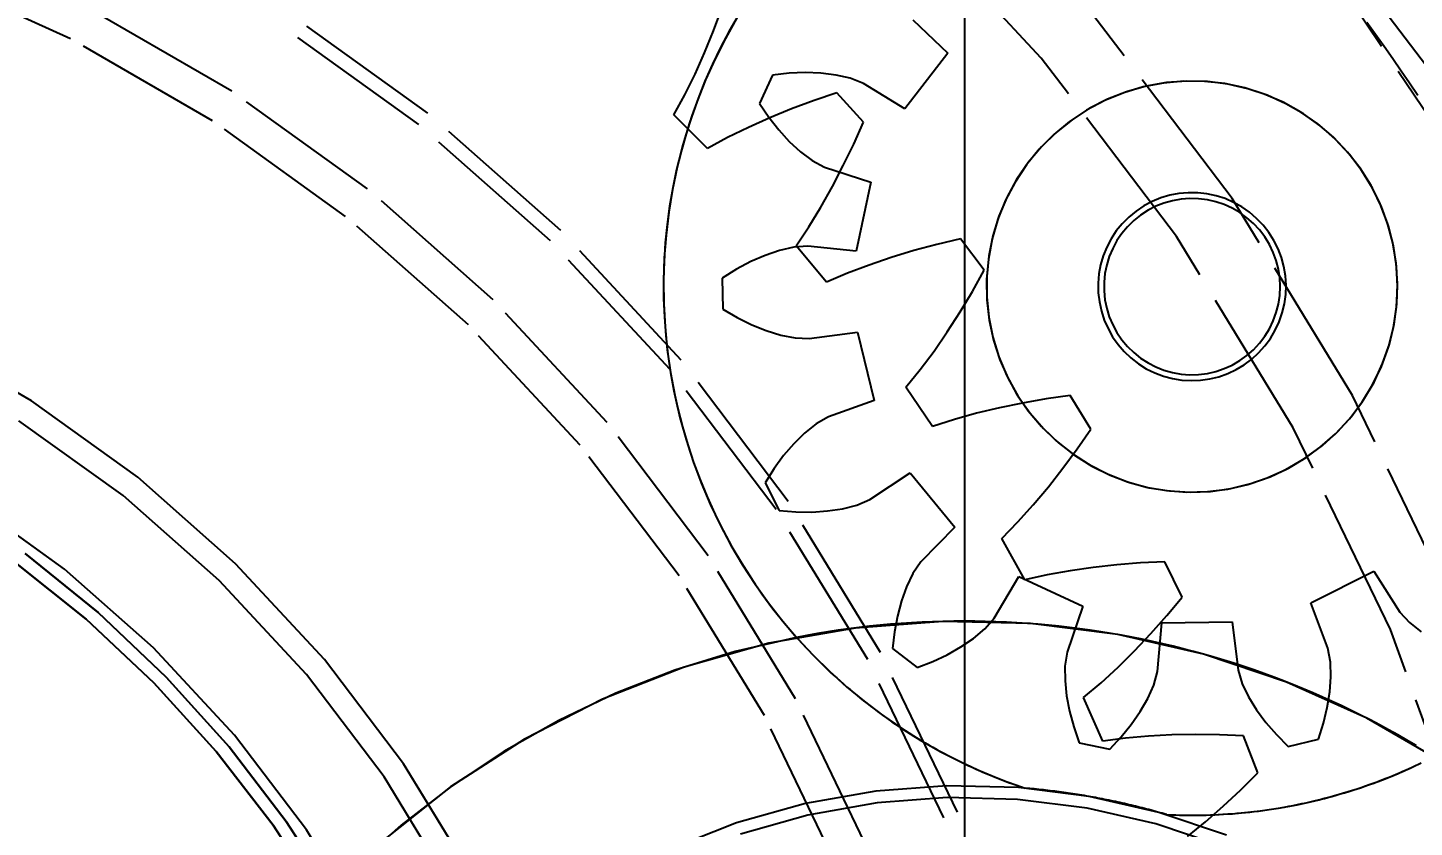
# Model space of a CAD drawing. Header units: millimetres. Extents: x -9 to 234, y -53 to 196.
# Drawn here: x 31.27 to 43.08, y 151.45 to 158.25 of the extents above; entities that cross this region are included whole.
import ezdxf

# ---------------------------------------------------------------- set-up
doc = ezdxf.new("R2010")
doc.units = ezdxf.units.MM
doc.linetypes.add('DASHED', pattern=[1.524, 1.27, -0.254])
for name, color, linetype in [('DIMS', 3, 'CONTINUOUS'), ('HIDDEN', 8, 'DASHED'), ('VISIBLE', 7, 'CONTINUOUS')]:
    doc.layers.add(name, color=color, linetype=linetype)
doc.styles.add('OpenSansCondensed-Light', font='OpenSansCondensed-Light.ttf')
doc.dimstyles.new('EZDXF', dxfattribs={"dimtxt": 0.25, "dimasz": 0.175, "dimexe": 0.375, "dimexo": 0.125, "dimgap": 0.1, "dimtad": 1, "dimlfac": 100, "dimzin": 12, "dimdsep": 46, "dimtxsty": 'OpenSansCondensed-Light', "dimblk": 'ARCHTICK', "dimcen": 2.5, "dimazin": 3, "dimtfac": 0.5, "dimtmove": 2, "dimatfit": 3})

# ---------------------------------------------------------------- blocks, each defined once
blk = doc.blocks.new('_ARCHTICK')
at = {"color": 0, "linetype": 'BYBLOCK', "const_width": 0.15}
blk.add_lwpolyline([(-0.5, -0.5), (0.5, 0.5)], dxfattribs=at)

msp = doc.modelspace()

# ---------------------------------------------------------------- linework, layer by layer
at = {"layer": 'HIDDEN'}
for points in [[(46.95, 145.7), (46.84217, 147.86062), (46.51974, 149.99977), (45.98593, 152.09619), (45.24603, 154.12904), (44.30741, 156.07811), (43.17938, 157.92405), (41.87316, 159.64849), (40.40174, 161.23431), (38.77973, 162.66574), (37.02325, 163.92856), (35.14977, 165.01022), (33.1779, 165.89996), (31.12724, 166.58895), (29.01817, 167.07033), (26.87164, 167.33932), (24.709, 167.39326), (22.55174, 167.23159), (20.4213, 166.85594), (18.33884, 166.27002), (16.32507, 165.47968), (14.4, 164.49275), (12.58276, 163.31905)], [(46.95, 145.7), (46.84217, 147.86062), (46.51974, 149.99977), (45.98593, 152.09619), (45.24603, 154.12904), (44.30741, 156.07811), (43.17938, 157.92405), (41.87316, 159.64849), (40.40174, 161.23431), (38.77973, 162.66574), (37.02325, 163.92856), (35.14977, 165.01022), (33.1779, 165.89996), (31.12724, 166.58895), (29.01817, 167.07033), (26.87164, 167.33932), (24.709, 167.39326), (22.55174, 167.23159), (20.4213, 166.85594), (18.33884, 166.27002), (16.32507, 165.47968), (14.4, 164.49275), (12.58276, 163.31905)], [(46.95, 145.7), (46.84217, 147.86062), (46.51974, 149.99977), (45.98593, 152.09619), (45.24603, 154.12904), (44.30741, 156.07811), (43.17938, 157.92405), (41.87316, 159.64849), (40.40174, 161.23431), (38.77973, 162.66574), (37.02325, 163.92856), (35.14977, 165.01022), (33.1779, 165.89996), (31.12724, 166.58895), (29.01817, 167.07033), (26.87164, 167.33932), (24.709, 167.39326), (22.55174, 167.23159), (20.4213, 166.85594), (18.33884, 166.27002), (16.32507, 165.47968), (14.4, 164.49275), (12.58276, 163.31905)], [(46.95, 145.7), (46.84217, 147.86062), (46.51974, 149.99977), (45.98593, 152.09619), (45.24603, 154.12904), (44.30741, 156.07811), (43.17938, 157.92405), (41.87316, 159.64849), (40.40174, 161.23431), (38.77973, 162.66574), (37.02325, 163.92856), (35.14977, 165.01022), (33.1779, 165.89996), (31.12724, 166.58895), (29.01817, 167.07033), (26.87164, 167.33932), (24.709, 167.39326), (22.55174, 167.23159), (20.4213, 166.85594), (18.33884, 166.27002), (16.32507, 165.47968), (14.4, 164.49275), (12.58276, 163.31905)], [(43.64739, 156.82591), (42.52383, 158.50097), (41.24824, 160.06337), (39.83185, 161.49936), (38.28712, 162.7963), (36.62766, 163.94277), (34.86807, 164.9287), (33.02382, 165.74539), (31.11116, 166.38567), (29.14692, 166.84389), (27.14837, 167.11603), (25.13313, 167.19968), (23.11891, 167.09412), (21.12344, 166.80027), (19.16429, 166.32072), (17.25871, 165.65969), (15.42345, 164.823), (13.67468, 163.818)], [(44.95, 145.7), (44.85211, 147.66149), (44.5594, 149.60348), (44.07478, 151.50668), (43.40308, 153.35217), (42.55096, 155.1216), (41.5269, 156.79741), (40.34108, 158.36292), (39.00527, 159.80258), (37.53275, 161.10208), (35.93816, 162.24851), (34.23735, 163.23047), (32.44722, 164.03821), (30.58556, 164.6637), (28.67087, 165.10071), (26.72218, 165.34491), (24.75887, 165.39388), (22.80043, 165.24711), (20.86634, 164.90608), (18.97581, 164.37417), (17.14764, 163.65667), (15.4, 162.7607), (13.75025, 161.69518)], [(44.95, 145.7), (44.85211, 147.66149), (44.5594, 149.60348), (44.07478, 151.50668), (43.40308, 153.35217), (42.55096, 155.1216), (41.5269, 156.79741), (40.34108, 158.36292), (39.00527, 159.80258), (37.53275, 161.10208), (35.93816, 162.24851), (34.23735, 163.23047), (32.44722, 164.03821), (30.58556, 164.6637), (28.67087, 165.10071), (26.72218, 165.34491), (24.75887, 165.39388), (22.80043, 165.24711), (20.86634, 164.90608), (18.97581, 164.37417), (17.14764, 163.65667), (15.4, 162.7607), (13.75025, 161.69518)], [(44.95, 145.7), (44.85211, 147.66149), (44.5594, 149.60348), (44.07478, 151.50668), (43.40308, 153.35217), (42.55096, 155.1216), (41.5269, 156.79741), (40.34108, 158.36292), (39.00527, 159.80258), (37.53275, 161.10208), (35.93816, 162.24851), (34.23735, 163.23047), (32.44722, 164.03821), (30.58556, 164.6637), (28.67087, 165.10071), (26.72218, 165.34491), (24.75887, 165.39388), (22.80043, 165.24711), (20.86634, 164.90608), (18.97581, 164.37417), (17.14764, 163.65667), (15.4, 162.7607), (13.75025, 161.69518)], [(44.95, 145.7), (44.85211, 147.66149), (44.5594, 149.60348), (44.07478, 151.50668), (43.40308, 153.35217), (42.55096, 155.1216), (41.5269, 156.79741), (40.34108, 158.36292), (39.00527, 159.80258), (37.53275, 161.10208), (35.93816, 162.24851), (34.23735, 163.23047), (32.44722, 164.03821), (30.58556, 164.6637), (28.67087, 165.10071), (26.72218, 165.34491), (24.75887, 165.39388), (22.80043, 165.24711), (20.86634, 164.90608), (18.97581, 164.37417), (17.14764, 163.65667), (15.4, 162.7607), (13.75025, 161.69518)], [(44.375, 145.7), (44.27996, 147.60424), (43.9958, 149.48954), (43.52533, 151.33719), (42.87323, 153.12882), (42.04599, 154.84661), (41.05182, 156.4735), (39.9006, 157.99331), (38.60378, 159.39095), (37.17424, 160.65253), (35.6262, 161.7655), (33.97503, 162.7188), (32.23715, 163.50296), (30.42982, 164.11019), (28.57102, 164.53445), (26.67921, 164.77152), (24.7732, 164.81906), (22.87193, 164.67657), (20.99429, 164.3455), (19.15894, 163.82911), (17.38413, 163.13255), (15.6875, 162.26274), (14.0859, 161.22831), (12.59526, 160.03957)], [(44.375, 145.7), (44.27996, 147.60424), (43.9958, 149.48954), (43.52533, 151.33719), (42.87323, 153.12882), (42.04599, 154.84661), (41.05182, 156.4735), (39.9006, 157.99331), (38.60378, 159.39095), (37.17424, 160.65253), (35.6262, 161.7655), (33.97503, 162.7188), (32.23715, 163.50296), (30.42982, 164.11019), (28.57102, 164.53445), (26.67921, 164.77152), (24.7732, 164.81906), (22.87193, 164.67657), (20.99429, 164.3455), (19.15894, 163.82911), (17.38413, 163.13255), (15.6875, 162.26274), (14.0859, 161.22831), (12.59526, 160.03957)], [(39.25, 145.7), (39.18043, 147.09395), (38.97241, 148.47405), (38.62802, 149.82657), (38.15067, 151.13809), (37.5451, 152.39556), (36.81734, 153.58648), (35.97462, 154.69903), (35.02532, 155.72214), (33.97886, 156.64564), (32.84565, 157.46036), (31.63695, 158.15821), (30.36477, 158.73223)], [(39.25, 145.7), (39.18043, 147.09395), (38.97241, 148.47405), (38.62802, 149.82657), (38.15067, 151.13809), (37.5451, 152.39556), (36.81734, 153.58648), (35.97462, 154.69903), (35.02532, 155.72214), (33.97886, 156.64564), (32.84565, 157.46036), (31.63695, 158.15821), (30.36477, 158.73223)], [(39.55, 145.7), (39.47894, 147.12382), (39.26647, 148.53349), (38.91469, 149.915), (38.42711, 151.25462), (37.80857, 152.53903), (37.06521, 153.75548), (36.20444, 154.89186), (35.23479, 155.9369), (34.1659, 156.88019), (33.00841, 157.71237), (31.77381, 158.42517)], [(39.55, 145.7), (39.47894, 147.12382), (39.26647, 148.53349), (38.91469, 149.915), (38.42711, 151.25462), (37.80857, 152.53903), (37.06521, 153.75548), (36.20444, 154.89186), (35.23479, 155.9369), (34.1659, 156.88019), (33.00841, 157.71237), (31.77381, 158.42517)], [(40.25, 145.7), (40.17546, 147.19352), (39.95259, 148.67219), (39.58359, 150.12133), (39.07214, 151.52652), (38.42332, 152.87381), (37.64358, 154.1498), (36.74067, 155.34181), (35.72355, 156.438), (34.60235, 157.42747), (33.38819, 158.30039)], [(40.37426, 145.7), (40.29911, 147.20589), (40.07439, 148.69681), (39.70234, 150.15796), (39.18665, 151.57479), (38.53245, 152.93324), (37.74625, 154.2198), (36.83586, 155.42169), (35.81032, 156.52696), (34.67982, 157.52463), (33.45561, 158.40477)], [(37.30717, 158.33165), (37.21162, 158.16104), (37.12358, 157.98643), (37.0432, 157.80816), (36.97065, 157.62657), (36.90605, 157.442), (36.84954, 157.2548), (36.80121, 157.06532), (36.76116, 156.87391), (36.72946, 156.68095), (36.70617, 156.4868), (36.69134, 156.29181), (36.685, 156.09637), (36.68715, 155.90083), (36.6978, 155.70557), (36.71692, 155.51096), (36.74447, 155.31736), (36.78042, 155.12515), (36.82467, 154.93467), (36.87716, 154.7463), (36.93779, 154.56039), (37.00643, 154.37729), (37.08297, 154.19734), (37.16725, 154.02088), (37.25912, 153.84826), (37.3584, 153.67979), (37.4649, 153.51579), (37.57843, 153.35657), (37.69877, 153.20244), (37.8257, 153.05368), (37.95896, 152.91057), (38.09832, 152.77339), (38.2435, 152.64239), (38.39424, 152.51783), (38.55025, 152.39993), (38.71123, 152.28892), (38.87689, 152.18501), (39.0469, 152.08839), (39.22095, 151.99925), (39.39871, 151.91776), (39.57984, 151.84406), (39.764, 151.77831)], [(37.32389, 158.35981), (37.24505, 158.22274), (37.17108, 158.08298), (37.10207, 157.94071), (37.0381, 157.7961), (36.97925, 157.64933), (36.92559, 157.50059), (36.87719, 157.35005), (36.8341, 157.19791), (36.79639, 157.04434), (36.7641, 156.88955), (36.73727, 156.73371), (36.71593, 156.57703), (36.70011, 156.4197), (36.68982, 156.26191), (36.68509, 156.10385), (36.68591, 155.94573), (36.69228, 155.78773), (36.70421, 155.63005), (36.72166, 155.47289), (36.74463, 155.31644), (36.77308, 155.16089), (36.80697, 155.00644), (36.84627, 154.85328), (36.89093, 154.70159), (36.94089, 154.55156), (36.99609, 154.40338), (37.05647, 154.25723), (37.12194, 154.1133), (37.19242, 153.97175), (37.26784, 153.83277), (37.34809, 153.69652), (37.43308, 153.56317), (37.52271, 153.4329), (37.61685, 153.30585), (37.7154, 153.18219), (37.81823, 153.06207)], [(37.11054, 158.22558), (37.18147, 158.41638)], [(37.11054, 158.22558), (37.18147, 158.41638)], [(38.80688, 158.32032), (39.10615, 158.03436)], [(38.80688, 158.32032), (39.10615, 158.03436)], [(37.03452, 158.03912), (37.11054, 158.22558)], [(37.03452, 158.03912), (37.11054, 158.22558)], [(43.10718, 157.67377), (43.0364, 157.77866), (42.965, 157.88313), (42.89299, 157.98718), (42.82037, 158.0908), (42.74714, 158.194), (42.67331, 158.29676)], [(36.95321, 157.85732), (37.03452, 158.03912)], [(36.95321, 157.85732), (37.03452, 158.03912)], [(39.10615, 158.03436), (38.73946, 157.56017)], [(39.10615, 158.03436), (38.73946, 157.56017)], [(36.86629, 157.68058), (36.95321, 157.85732)], [(36.86629, 157.68058), (36.95321, 157.85732)], [(37.61318, 157.84923), (37.50144, 157.60805)], [(37.61318, 157.84923), (37.50144, 157.60805)], [(37.75435, 157.86428), (37.61318, 157.84923)], [(37.75435, 157.86428), (37.61318, 157.84923)], [(37.89195, 157.86954), (37.75435, 157.86428)], [(37.89195, 157.86954), (37.75435, 157.86428)], [(38.02529, 157.86472), (37.89195, 157.86954)], [(38.02529, 157.86472), (37.89195, 157.86954)], [(38.1535, 157.84922), (38.02529, 157.86472)], [(38.1535, 157.84922), (38.02529, 157.86472)], [(38.27529, 157.82176), (38.1535, 157.84922)], [(38.27529, 157.82176), (38.1535, 157.84922)], [(38.38741, 157.77786), (38.27529, 157.82176)], [(38.38741, 157.77786), (38.27529, 157.82176)], [(38.73946, 157.56017), (38.38741, 157.77786)], [(38.73946, 157.56017), (38.38741, 157.77786)], [(42.93455, 156.07432), (42.92324, 156.24841), (42.89466, 156.42052), (42.84909, 156.58892), (42.78697, 156.75195), (42.70894, 156.90798), (42.61575, 157.05547), (42.50834, 157.19295), (42.38778, 157.31905), (42.25526, 157.43252), (42.1121, 157.53223), (41.95972, 157.61719), (41.79965, 157.68655), (41.63346, 157.73964), (41.46281, 157.77591), (41.2894, 157.79501), (41.11495, 157.79675), (40.94119, 157.78111), (40.76985, 157.74825), (40.60264, 157.69849), (40.44121, 157.63233), (40.28717, 157.55043), (40.14205, 157.45359), (40.00729, 157.34279), (39.88424, 157.21912), (39.77411, 157.08381), (39.678, 156.93821), (39.59686, 156.78377), (39.53151, 156.62201), (39.48259, 156.45455), (39.45058, 156.28305), (39.43581, 156.10922), (39.43842, 155.93477), (39.45838, 155.76146), (39.49551, 155.59099), (39.54942, 155.42507), (39.61958, 155.26534), (39.7053, 155.11339), (39.80572, 154.97073), (39.91985, 154.83878), (40.04655, 154.71885), (40.18456, 154.61213), (40.33251, 154.51968), (40.48893, 154.44242), (40.65227, 154.38112), (40.8209, 154.33638), (40.99314, 154.30866), (41.16729, 154.29823), (41.34161, 154.30519), (41.51437, 154.32947), (41.68386, 154.37083), (41.84839, 154.42886), (42.00632, 154.50298), (42.15608, 154.59246), (42.29619, 154.69641), (42.42526, 154.81379), (42.542, 154.94344), (42.64524, 155.08407), (42.73398, 155.23428), (42.80731, 155.39258), (42.86452, 155.55739), (42.90504, 155.72708), (42.92846, 155.89997), (42.93455, 156.07432)], [(42.93455, 156.07432), (42.92324, 156.24841), (42.89466, 156.42052), (42.84909, 156.58892), (42.78697, 156.75195), (42.70894, 156.90798), (42.61575, 157.05547), (42.50834, 157.19295), (42.38778, 157.31905), (42.25526, 157.43252), (42.1121, 157.53223), (41.95972, 157.61719), (41.79965, 157.68655), (41.63346, 157.73964), (41.46281, 157.77591), (41.2894, 157.79501), (41.11495, 157.79675), (40.94119, 157.78111), (40.76985, 157.74825), (40.60264, 157.69849), (40.44121, 157.63233), (40.28717, 157.55043), (40.14205, 157.45359), (40.00729, 157.34279), (39.88424, 157.21912), (39.77411, 157.08381), (39.678, 156.93821), (39.59686, 156.78377), (39.53151, 156.62201), (39.48259, 156.45455), (39.45058, 156.28305), (39.43581, 156.10922), (39.43842, 155.93477), (39.45838, 155.76146), (39.49551, 155.59099), (39.54942, 155.42507), (39.61958, 155.26534), (39.7053, 155.11339), (39.80572, 154.97073), (39.91985, 154.83878), (40.04655, 154.71885), (40.18456, 154.61213), (40.33251, 154.51968), (40.48893, 154.44242), (40.65227, 154.38112), (40.8209, 154.33638), (40.99314, 154.30866), (41.16729, 154.29823), (41.34161, 154.30519), (41.51437, 154.32947), (41.68386, 154.37083), (41.84839, 154.42886), (42.00632, 154.50298), (42.15608, 154.59246), (42.29619, 154.69641), (42.42526, 154.81379), (42.542, 154.94344), (42.64524, 155.08407), (42.73398, 155.23428), (42.80731, 155.39258), (42.86452, 155.55739), (42.90504, 155.72708), (42.92846, 155.89997), (42.93455, 156.07432)], [(42.93474, 156.04814), (42.92604, 156.22239), (42.90004, 156.3949), (42.85699, 156.56396), (42.79732, 156.7279), (42.72163, 156.88509), (42.63066, 157.03395), (42.52532, 157.17302), (42.40666, 157.30091), (42.27585, 157.41635), (42.1342, 157.51819), (41.98311, 157.60542), (41.82409, 157.67717), (41.65871, 157.73273), (41.48863, 157.77156), (41.31552, 157.79325), (41.14111, 157.7976), (40.96714, 157.78456), (40.79533, 157.75427), (40.62739, 157.70701), (40.46499, 157.64328), (40.30974, 157.56369), (40.16319, 157.46903), (40.02679, 157.36026), (39.9019, 157.23844), (39.78976, 157.1048), (39.69148, 156.96065), (39.60805, 156.80744), (39.54028, 156.64668), (39.48886, 156.47997), (39.45429, 156.30897), (39.43692, 156.13537), (39.43692, 155.96091), (39.45429, 155.78732), (39.48886, 155.61632), (39.54028, 155.44961), (39.60805, 155.28884), (39.69148, 155.13563), (39.78976, 154.99148), (39.9019, 154.85784), (40.02679, 154.73602), (40.16319, 154.62725), (40.30974, 154.5326), (40.46499, 154.45301), (40.62739, 154.38927), (40.79533, 154.34202), (40.96714, 154.31172), (41.14111, 154.29869), (41.31552, 154.30303), (41.48863, 154.32473), (41.65871, 154.36355), (41.82409, 154.41911), (41.98311, 154.49087), (42.1342, 154.5781), (42.27585, 154.67994), (42.40666, 154.79537), (42.52532, 154.92326), (42.63066, 155.06233), (42.72163, 155.2112), (42.79732, 155.36838), (42.85699, 155.53232), (42.90004, 155.70139), (42.92604, 155.8739), (42.93474, 156.04814)], [(42.93474, 156.04814), (42.92604, 156.22239), (42.90004, 156.3949), (42.85699, 156.56396), (42.79732, 156.7279), (42.72163, 156.88509), (42.63066, 157.03395), (42.52532, 157.17302), (42.40666, 157.30091), (42.27585, 157.41635), (42.1342, 157.51819), (41.98311, 157.60542), (41.82409, 157.67717), (41.65871, 157.73273), (41.48863, 157.77156), (41.31552, 157.79325), (41.14111, 157.7976), (40.96714, 157.78456), (40.79533, 157.75427), (40.62739, 157.70701), (40.46499, 157.64328), (40.30974, 157.56369), (40.16319, 157.46903), (40.02679, 157.36026), (39.9019, 157.23844), (39.78976, 157.1048), (39.69148, 156.96065), (39.60805, 156.80744), (39.54028, 156.64668), (39.48886, 156.47997), (39.45429, 156.30897), (39.43692, 156.13537), (39.43692, 155.96091), (39.45429, 155.78732), (39.48886, 155.61632), (39.54028, 155.44961), (39.60805, 155.28884), (39.69148, 155.13563), (39.78976, 154.99148), (39.9019, 154.85784), (40.02679, 154.73602), (40.16319, 154.62725), (40.30974, 154.5326), (40.46499, 154.45301), (40.62739, 154.38927), (40.79533, 154.34202), (40.96714, 154.31172), (41.14111, 154.29869), (41.31552, 154.30303), (41.48863, 154.32473), (41.65871, 154.36355), (41.82409, 154.41911), (41.98311, 154.49087), (42.1342, 154.5781), (42.27585, 154.67994), (42.40666, 154.79537), (42.52532, 154.92326), (42.63066, 155.06233), (42.72163, 155.2112), (42.79732, 155.36838), (42.85699, 155.53232), (42.90004, 155.70139), (42.92604, 155.8739), (42.93474, 156.04814)], [(36.7733, 157.50947), (36.86629, 157.68058)], [(36.7733, 157.50947), (36.86629, 157.68058)], [(37.50144, 157.60805), (37.58125, 157.49063)], [(37.50144, 157.60805), (37.58125, 157.49063)], [(37.96638, 157.63147), (37.77558, 157.56054)], [(37.96638, 157.63147), (37.77558, 157.56054)], [(38.16126, 157.69749), (37.96638, 157.63147)], [(38.16126, 157.69749), (37.96638, 157.63147)], [(38.38762, 157.4492), (38.16126, 157.69749)], [(38.38762, 157.4492), (38.16126, 157.69749)], [(37.05947, 157.2233), (36.7733, 157.50947)], [(37.05947, 157.2233), (36.7733, 157.50947)], [(37.58912, 157.48452), (37.40732, 157.40321)], [(37.58912, 157.48452), (37.40732, 157.40321)], [(37.58125, 157.49063), (37.6662, 157.38226)], [(37.58125, 157.49063), (37.6662, 157.38226)], [(37.77558, 157.56054), (37.58912, 157.48452)], [(37.77558, 157.56054), (37.58912, 157.48452)], [(37.40732, 157.40321), (37.23058, 157.31629)], [(37.40732, 157.40321), (37.23058, 157.31629)], [(37.6662, 157.38226), (37.7561, 157.28367)], [(37.6662, 157.38226), (37.7561, 157.28367)], [(38.30389, 157.26124), (38.38762, 157.4492)], [(38.30389, 157.26124), (38.38762, 157.4492)], [(37.23058, 157.31629), (37.05947, 157.2233)], [(37.23058, 157.31629), (37.05947, 157.2233)], [(37.7561, 157.28367), (37.85082, 157.19588)], [(37.7561, 157.28367), (37.85082, 157.19588)], [(38.21565, 157.0778), (38.30389, 157.26124)], [(38.21565, 157.0778), (38.30389, 157.26124)], [(37.85082, 157.19588), (37.95052, 157.12073)], [(37.85082, 157.19588), (37.95052, 157.12073)], [(37.95052, 157.12073), (38.0565, 157.06359)], [(37.95052, 157.12073), (38.0565, 157.06359)], [(38.0565, 157.06359), (38.4502, 156.9358)], [(38.0565, 157.06359), (38.4502, 156.9358)], [(38.12276, 156.89915), (38.21565, 157.0778)], [(38.12276, 156.89915), (38.21565, 157.0778)], [(38.02503, 156.72562), (38.12276, 156.89915)], [(38.02503, 156.72562), (38.12276, 156.89915)], [(38.4502, 156.9358), (38.32558, 156.34947)], [(38.4502, 156.9358), (38.32558, 156.34947)], [(41.98465, 156.06011), (41.97948, 156.13969), (41.96642, 156.21837), (41.94559, 156.29536), (41.91719, 156.36988), (41.88152, 156.44121), (41.83892, 156.50864), (41.78982, 156.57148), (41.7347, 156.62913), (41.67412, 156.681), (41.60868, 156.72658), (41.53902, 156.76542), (41.46584, 156.79713), (41.38987, 156.8214), (41.31186, 156.83798), (41.23258, 156.84671), (41.15283, 156.84751), (41.0734, 156.84036), (40.99508, 156.82533), (40.91864, 156.80259), (40.84484, 156.77234), (40.77442, 156.7349), (40.70808, 156.69063), (40.64648, 156.63998), (40.59022, 156.58345), (40.53988, 156.52159), (40.49594, 156.45503), (40.45885, 156.38443), (40.42898, 156.31048), (40.40661, 156.23393), (40.39198, 156.15553), (40.38523, 156.07606), (40.38642, 155.99632), (40.39555, 155.91709), (40.41252, 155.83916), (40.43716, 155.76331), (40.46924, 155.69029), (40.50842, 155.62083), (40.55433, 155.55561), (40.60651, 155.49529), (40.66442, 155.44046), (40.72752, 155.39168), (40.79515, 155.34941), (40.86666, 155.3141), (40.94132, 155.28607), (41.01841, 155.26562), (41.09715, 155.25295), (41.17676, 155.24818), (41.25645, 155.25136), (41.33543, 155.26246), (41.41291, 155.28137), (41.48812, 155.3079), (41.56032, 155.34178), (41.62878, 155.38269), (41.69283, 155.43021), (41.75184, 155.48387), (41.8052, 155.54314), (41.8524, 155.60742), (41.89296, 155.67609), (41.92649, 155.74846), (41.95264, 155.8238), (41.97116, 155.90137), (41.98187, 155.9804), (41.98465, 156.06011)], [(41.98465, 156.06011), (41.97948, 156.13969), (41.96642, 156.21837), (41.94559, 156.29536), (41.91719, 156.36988), (41.88152, 156.44121), (41.83892, 156.50864), (41.78982, 156.57148), (41.7347, 156.62913), (41.67412, 156.681), (41.60868, 156.72658), (41.53902, 156.76542), (41.46584, 156.79713), (41.38987, 156.8214), (41.31186, 156.83798), (41.23258, 156.84671), (41.15283, 156.84751), (41.0734, 156.84036), (40.99508, 156.82533), (40.91864, 156.80259), (40.84484, 156.77234), (40.77442, 156.7349), (40.70808, 156.69063), (40.64648, 156.63998), (40.59022, 156.58345), (40.53988, 156.52159), (40.49594, 156.45503), (40.45885, 156.38443), (40.42898, 156.31048), (40.40661, 156.23393), (40.39198, 156.15553), (40.38523, 156.07606), (40.38642, 155.99632), (40.39555, 155.91709), (40.41252, 155.83916), (40.43716, 155.76331), (40.46924, 155.69029), (40.50842, 155.62083), (40.55433, 155.55561), (40.60651, 155.49529), (40.66442, 155.44046), (40.72752, 155.39168), (40.79515, 155.34941), (40.86666, 155.3141), (40.94132, 155.28607), (41.01841, 155.26562), (41.09715, 155.25295), (41.17676, 155.24818), (41.25645, 155.25136), (41.33543, 155.26246), (41.41291, 155.28137), (41.48812, 155.3079), (41.56032, 155.34178), (41.62878, 155.38269), (41.69283, 155.43021), (41.75184, 155.48387), (41.8052, 155.54314), (41.8524, 155.60742), (41.89296, 155.67609), (41.92649, 155.74846), (41.95264, 155.8238), (41.97116, 155.90137), (41.98187, 155.9804), (41.98465, 156.06011)], [(41.93474, 156.04814), (41.93101, 156.12282), (41.91987, 156.19675), (41.90142, 156.26921), (41.87585, 156.33947), (41.84341, 156.40683), (41.80442, 156.47063), (41.75927, 156.53023), (41.70842, 156.58504), (41.65236, 156.63452), (41.59165, 156.67816), (41.5269, 156.71555), (41.45875, 156.7463), (41.38787, 156.77011), (41.31498, 156.78675), (41.24079, 156.79604), (41.16604, 156.79791), (41.09148, 156.79232), (41.01785, 156.77934), (40.94588, 156.75909), (40.87628, 156.73177), (40.80974, 156.69766), (40.74693, 156.6571), (40.68848, 156.61048), (40.63495, 156.55827), (40.58689, 156.50099), (40.54477, 156.43922), (40.50901, 156.37355), (40.47997, 156.30466), (40.45793, 156.23321), (40.44312, 156.15992), (40.43567, 156.08553), (40.43567, 156.01076), (40.44312, 155.93636), (40.45793, 155.86307), (40.47997, 155.79163), (40.50901, 155.72273), (40.54477, 155.65707), (40.58689, 155.59529), (40.63495, 155.53801), (40.68848, 155.48581), (40.74693, 155.43919), (40.80974, 155.39862), (40.87628, 155.36451), (40.94588, 155.3372), (41.01785, 155.31695), (41.09148, 155.30396), (41.16604, 155.29837), (41.24079, 155.30024), (41.31498, 155.30954), (41.38787, 155.32617), (41.45875, 155.34999), (41.5269, 155.38074), (41.59165, 155.41812), (41.65236, 155.46177), (41.70842, 155.51124), (41.75927, 155.56605), (41.80442, 155.62565), (41.84341, 155.68945), (41.87585, 155.75682), (41.90142, 155.82708), (41.91987, 155.89953), (41.93101, 155.97347), (41.93474, 156.04814)], [(41.93474, 156.04814), (41.93101, 156.12282), (41.91987, 156.19675), (41.90142, 156.26921), (41.87585, 156.33947), (41.84341, 156.40683), (41.80442, 156.47063), (41.75927, 156.53023), (41.70842, 156.58504), (41.65236, 156.63452), (41.59165, 156.67816), (41.5269, 156.71555), (41.45875, 156.7463), (41.38787, 156.77011), (41.31498, 156.78675), (41.24079, 156.79604), (41.16604, 156.79791), (41.09148, 156.79232), (41.01785, 156.77934), (40.94588, 156.75909), (40.87628, 156.73177), (40.80974, 156.69766), (40.74693, 156.6571), (40.68848, 156.61048), (40.63495, 156.55827), (40.58689, 156.50099), (40.54477, 156.43922), (40.50901, 156.37355), (40.47997, 156.30466), (40.45793, 156.23321), (40.44312, 156.15992), (40.43567, 156.08553), (40.43567, 156.01076), (40.44312, 155.93636), (40.45793, 155.86307), (40.47997, 155.79163), (40.50901, 155.72273), (40.54477, 155.65707), (40.58689, 155.59529), (40.63495, 155.53801), (40.68848, 155.48581), (40.74693, 155.43919), (40.80974, 155.39862), (40.87628, 155.36451), (40.94588, 155.3372), (41.01785, 155.31695), (41.09148, 155.30396), (41.16604, 155.29837), (41.24079, 155.30024), (41.31498, 155.30954), (41.38787, 155.32617), (41.45875, 155.34999), (41.5269, 155.38074), (41.59165, 155.41812), (41.65236, 155.46177), (41.70842, 155.51124), (41.75927, 155.56605), (41.80442, 155.62565), (41.84341, 155.68945), (41.87585, 155.75682), (41.90142, 155.82708), (41.91987, 155.89953), (41.93101, 155.97347), (41.93474, 156.04814)], [(41.93474, 156.04814), (41.93101, 156.12282), (41.91987, 156.19675), (41.90142, 156.26921), (41.87585, 156.33947), (41.84341, 156.40683), (41.80442, 156.47063), (41.75927, 156.53023), (41.70842, 156.58504), (41.65236, 156.63452), (41.59165, 156.67816), (41.5269, 156.71555), (41.45875, 156.7463), (41.38787, 156.77011), (41.31498, 156.78675), (41.24079, 156.79604), (41.16604, 156.79791), (41.09148, 156.79232), (41.01785, 156.77934), (40.94588, 156.75909), (40.87628, 156.73177), (40.80974, 156.69766), (40.74693, 156.6571), (40.68848, 156.61048), (40.63495, 156.55827), (40.58689, 156.50099), (40.54477, 156.43922), (40.50901, 156.37355), (40.47997, 156.30466), (40.45793, 156.23321), (40.44312, 156.15992), (40.43567, 156.08553), (40.43567, 156.01076), (40.44312, 155.93636), (40.45793, 155.86307), (40.47997, 155.79163), (40.50901, 155.72273), (40.54477, 155.65707), (40.58689, 155.59529), (40.63495, 155.53801), (40.68848, 155.48581), (40.74693, 155.43919), (40.80974, 155.39862), (40.87628, 155.36451), (40.94588, 155.3372), (41.01785, 155.31695), (41.09148, 155.30396), (41.16604, 155.29837), (41.24079, 155.30024), (41.31498, 155.30954), (41.38787, 155.32617), (41.45875, 155.34999), (41.5269, 155.38074), (41.59165, 155.41812), (41.65236, 155.46177), (41.70842, 155.51124), (41.75927, 155.56605), (41.80442, 155.62565), (41.84341, 155.68945), (41.87585, 155.75682), (41.90142, 155.82708), (41.91987, 155.89953), (41.93101, 155.97347), (41.93474, 156.04814)], [(41.93474, 156.04814), (41.93101, 156.12282), (41.91987, 156.19675), (41.90142, 156.26921), (41.87585, 156.33947), (41.84341, 156.40683), (41.80442, 156.47063), (41.75927, 156.53023), (41.70842, 156.58504), (41.65236, 156.63452), (41.59165, 156.67816), (41.5269, 156.71555), (41.45875, 156.7463), (41.38787, 156.77011), (41.31498, 156.78675), (41.24079, 156.79604), (41.16604, 156.79791), (41.09148, 156.79232), (41.01785, 156.77934), (40.94588, 156.75909), (40.87628, 156.73177), (40.80974, 156.69766), (40.74693, 156.6571), (40.68848, 156.61048), (40.63495, 156.55827), (40.58689, 156.50099), (40.54477, 156.43922), (40.50901, 156.37355), (40.47997, 156.30466), (40.45793, 156.23321), (40.44312, 156.15992), (40.43567, 156.08553), (40.43567, 156.01076), (40.44312, 155.93636), (40.45793, 155.86307), (40.47997, 155.79163), (40.50901, 155.72273), (40.54477, 155.65707), (40.58689, 155.59529), (40.63495, 155.53801), (40.68848, 155.48581), (40.74693, 155.43919), (40.80974, 155.39862), (40.87628, 155.36451), (40.94588, 155.3372), (41.01785, 155.31695), (41.09148, 155.30396), (41.16604, 155.29837), (41.24079, 155.30024), (41.31498, 155.30954), (41.38787, 155.32617), (41.45875, 155.34999), (41.5269, 155.38074), (41.59165, 155.41812), (41.65236, 155.46177), (41.70842, 155.51124), (41.75927, 155.56605), (41.80442, 155.62565), (41.84341, 155.68945), (41.87585, 155.75682), (41.90142, 155.82708), (41.91987, 155.89953), (41.93101, 155.97347), (41.93474, 156.04814)], [(37.92217, 156.55766), (38.02503, 156.72562)], [(37.92217, 156.55766), (38.02503, 156.72562)], [(37.81378, 156.39586), (37.92217, 156.55766)], [(37.81378, 156.39586), (37.92217, 156.55766)], [(39.21318, 156.45501), (39.01303, 156.40725)], [(39.21318, 156.45501), (39.01303, 156.40725)], [(39.41565, 156.18689), (39.21318, 156.45501)], [(39.41565, 156.18689), (39.21318, 156.45501)], [(37.54999, 156.31399), (37.42776, 156.26048)], [(37.54999, 156.31399), (37.42776, 156.26048)], [(37.67223, 156.35565), (37.54999, 156.31399)], [(37.67223, 156.35565), (37.54999, 156.31399)], [(37.79387, 156.38375), (37.67223, 156.35565)], [(37.79387, 156.38375), (37.67223, 156.35565)], [(37.91393, 156.39285), (37.79387, 156.38375)], [(37.91393, 156.39285), (37.79387, 156.38375)], [(38.07233, 156.0845), (37.81378, 156.39586)], [(38.07233, 156.0845), (37.81378, 156.39586)], [(38.32558, 156.34947), (37.91393, 156.39285)], [(38.32558, 156.34947), (37.91393, 156.39285)], [(38.62382, 156.29574), (38.43529, 156.23155)], [(38.62382, 156.29574), (38.43529, 156.23155)], [(38.8165, 156.35423), (38.62382, 156.29574)], [(38.8165, 156.35423), (38.62382, 156.29574)], [(39.01303, 156.40725), (38.8165, 156.35423)], [(39.01303, 156.40725), (38.8165, 156.35423)], [(37.30607, 156.19604), (37.18541, 156.12122)], [(37.30607, 156.19604), (37.18541, 156.12122)], [(37.42776, 156.26048), (37.30607, 156.19604)], [(37.42776, 156.26048), (37.30607, 156.19604)], [(38.43529, 156.23155), (38.25129, 156.16131)], [(38.43529, 156.23155), (38.25129, 156.16131)], [(39.31495, 156.00746), (39.41565, 156.18689)], [(39.31495, 156.00746), (39.41565, 156.18689)], [(37.18541, 156.12122), (37.18938, 155.85545)], [(37.18541, 156.12122), (37.18938, 155.85545)], [(38.25129, 156.16131), (38.07233, 156.0845)], [(38.25129, 156.16131), (38.07233, 156.0845)], [(39.21016, 155.83294), (39.31495, 156.00746)], [(39.21016, 155.83294), (39.31495, 156.00746)], [(37.18938, 155.85545), (37.31223, 155.78428)], [(37.18938, 155.85545), (37.31223, 155.78428)], [(39.10118, 155.66362), (39.21016, 155.83294)], [(39.10118, 155.66362), (39.21016, 155.83294)], [(37.31223, 155.78428), (37.4358, 155.72351)], [(37.31223, 155.78428), (37.4358, 155.72351)], [(37.4358, 155.72351), (37.55957, 155.67368)], [(37.4358, 155.72351), (37.55957, 155.67368)], [(36.41, 145.7), (36.35454, 146.81118), (36.18872, 147.91131), (35.91419, 148.98947), (35.53367, 150.03493), (35.05095, 151.03731), (34.47082, 151.98665), (33.79906, 152.87351), (33.04232, 153.68907), (32.20815, 154.42524), (31.30482, 155.07469), (30.34131, 155.63097)], [(37.55957, 155.67368), (37.683, 155.63569)], [(37.55957, 155.67368), (37.683, 155.63569)], [(37.683, 155.63569), (37.80543, 155.61124)], [(37.683, 155.63569), (37.80543, 155.61124)], [(37.80543, 155.61124), (37.92571, 155.60574)], [(37.80543, 155.61124), (37.92571, 155.60574)], [(37.92571, 155.60574), (38.33587, 155.66142)], [(37.92571, 155.60574), (38.33587, 155.66142)], [(38.33587, 155.66142), (38.47798, 155.07908)], [(38.33587, 155.66142), (38.47798, 155.07908)], [(38.98785, 155.49986), (39.10118, 155.66362)], [(38.98785, 155.49986), (39.10118, 155.66362)], [(38.86993, 155.3421), (38.98785, 155.49986)], [(38.86993, 155.3421), (38.98785, 155.49986)], [(38.74708, 155.19099), (38.86993, 155.3421)], [(38.74708, 155.19099), (38.86993, 155.3421)], [(38.97579, 154.85711), (38.74708, 155.19099)], [(38.97579, 154.85711), (38.74708, 155.19099)], [(40.14596, 155.12078), (39.94226, 155.09169)], [(40.14596, 155.12078), (39.94226, 155.09169)], [(40.32283, 154.83511), (40.14596, 155.12078)], [(40.32283, 154.83511), (40.14596, 155.12078)], [(38.47798, 155.07908), (38.08828, 154.93956)], [(38.47798, 155.07908), (38.08828, 154.93956)], [(39.54443, 155.01656), (39.35078, 154.97004)], [(39.54443, 155.01656), (39.35078, 154.97004)], [(39.74168, 155.05702), (39.54443, 155.01656)], [(39.74168, 155.05702), (39.54443, 155.01656)], [(39.94226, 155.09169), (39.74168, 155.05702)], [(39.94226, 155.09169), (39.74168, 155.05702)], [(36.21, 145.7), (36.15554, 146.79126), (35.99269, 147.87168), (35.72308, 148.93052), (35.34938, 149.95725), (34.87531, 150.94166), (34.30558, 151.87399), (33.64585, 152.74495), (32.90268, 153.5459), (32.08345, 154.26887), (31.19631, 154.90668)], [(37.98406, 154.87928), (37.88665, 154.80118)], [(37.98406, 154.87928), (37.88665, 154.80118)], [(38.08828, 154.93956), (37.98406, 154.87928)], [(38.08828, 154.93956), (37.98406, 154.87928)], [(39.16108, 154.91708), (38.97579, 154.85711)], [(39.16108, 154.91708), (38.97579, 154.85711)], [(39.35078, 154.97004), (39.16108, 154.91708)], [(39.35078, 154.97004), (39.16108, 154.91708)], [(37.88665, 154.80118), (37.7946, 154.7106)], [(37.88665, 154.80118), (37.7946, 154.7106)], [(40.206, 154.66574), (40.32283, 154.83511)], [(40.206, 154.66574), (40.32283, 154.83511)], [(37.7946, 154.7106), (37.70769, 154.60936)], [(37.7946, 154.7106), (37.70769, 154.60936)], [(40.08555, 154.50164), (40.206, 154.66574)], [(40.08555, 154.50164), (40.206, 154.66574)], [(37.70769, 154.60936), (37.62601, 154.4985)], [(37.70769, 154.60936), (37.62601, 154.4985)], [(37.62601, 154.4985), (37.54976, 154.37874)], [(37.62601, 154.4985), (37.54976, 154.37874)], [(38.4404, 154.23551), (38.78579, 154.46364)], [(38.4404, 154.23551), (38.78579, 154.46364)], [(38.78579, 154.46364), (39.1665, 154.00063)], [(38.78579, 154.46364), (39.1665, 154.00063)], [(39.96142, 154.3431), (40.08555, 154.50164)], [(39.96142, 154.3431), (40.08555, 154.50164)], [(37.54976, 154.37874), (37.66865, 154.14101)], [(37.54976, 154.37874), (37.66865, 154.14101)], [(39.83346, 154.19049), (39.96142, 154.3431)], [(39.83346, 154.19049), (39.96142, 154.3431)], [(35.41, 145.7), (35.35951, 146.71161), (35.20855, 147.71316), (34.95862, 148.69471), (34.6122, 149.6465), (34.17273, 150.55906), (33.64459, 151.42333), (33.03301, 152.23072), (32.34409, 152.97321), (31.58466, 153.64341), (30.76227, 154.23466)], [(38.20874, 154.15719), (38.32965, 154.18828)], [(38.20874, 154.15719), (38.32965, 154.18828)], [(38.32965, 154.18828), (38.4404, 154.23551)], [(38.32965, 154.18828), (38.4404, 154.23551)], [(39.70149, 154.04428), (39.83346, 154.19049)], [(39.70149, 154.04428), (39.83346, 154.19049)], [(37.66865, 154.14101), (37.81022, 154.13019)], [(37.66865, 154.14101), (37.81022, 154.13019)], [(37.81022, 154.13019), (37.94791, 154.12905)], [(37.81022, 154.13019), (37.94791, 154.12905)], [(37.94791, 154.12905), (38.08105, 154.13786)], [(37.94791, 154.12905), (38.08105, 154.13786)], [(38.08105, 154.13786), (38.20874, 154.15719)], [(38.08105, 154.13786), (38.20874, 154.15719)], [(39.1665, 154.00063), (38.87592, 153.70584)], [(39.1665, 154.00063), (38.87592, 153.70584)], [(39.56522, 153.90515), (39.70149, 154.04428)], [(39.56522, 153.90515), (39.70149, 154.04428)], [(39.76215, 153.55159), (39.56522, 153.90515)], [(39.76215, 153.55159), (39.56522, 153.90515)], [(31.47901, 137.94101), (32.07613, 138.46077), (32.63003, 139.02635), (33.13722, 139.63417), (33.59448, 140.2804), (33.99892, 140.96093), (34.34798, 141.67146), (34.63945, 142.40748), (34.87149, 143.16436), (35.04261, 143.93728), (35.15176, 144.72136), (35.19822, 145.51163), (35.18171, 146.3031), (35.10233, 147.09075), (34.96058, 147.86959), (34.75737, 148.63471), (34.49397, 149.38124), (34.17206, 150.10448), (33.79367, 150.79983), (33.3612, 151.4629), (32.87738, 152.08949), (32.34528, 152.67563), (31.76827, 153.21762), (31.15, 153.71202)], [(31.53877, 137.84793), (32.1421, 138.37179), (32.70194, 138.94188), (33.21478, 139.55461), (33.67737, 140.2061), (34.0868, 140.89224), (34.44049, 141.60872), (34.73619, 142.35101), (34.97206, 143.11442), (35.14659, 143.89415), (35.25869, 144.68526), (35.30765, 145.48278), (35.29317, 146.28167), (35.21533, 147.07689), (35.07462, 147.86342), (34.87194, 148.6363), (34.60856, 149.39066), (34.28614, 150.12174), (33.90671, 150.82493), (33.47268, 151.49578), (32.98678, 152.13008), (32.45206, 152.72381), (31.87192, 153.27323), (31.25, 153.77487)], [(38.87592, 153.70584), (38.80818, 153.60631)], [(38.87592, 153.70584), (38.80818, 153.60631)], [(40.74615, 153.69599), (40.54322, 153.67998)], [(40.74615, 153.69599), (40.54322, 153.67998)], [(40.95166, 153.70616), (40.74615, 153.69599)], [(40.95166, 153.70616), (40.74615, 153.69599)], [(41.10142, 153.4054), (40.95166, 153.70616)], [(41.10142, 153.4054), (40.95166, 153.70616)], [(38.80818, 153.60631), (38.7543, 153.49368)], [(38.80818, 153.60631), (38.7543, 153.49368)], [(39.49865, 153.22429), (39.71085, 153.57969)], [(39.49865, 153.22429), (39.71085, 153.57969)], [(39.71085, 153.57969), (40.25475, 153.32771)], [(39.71085, 153.57969), (40.25475, 153.32771)], [(39.95218, 153.59421), (39.76215, 153.55159)], [(39.95218, 153.59421), (39.76215, 153.55159)], [(40.14596, 153.62944), (39.95218, 153.59421)], [(40.14596, 153.62944), (39.95218, 153.59421)], [(40.34307, 153.6579), (40.14596, 153.62944)], [(40.34307, 153.6579), (40.14596, 153.62944)], [(40.54322, 153.67998), (40.34307, 153.6579)], [(40.54322, 153.67998), (40.34307, 153.6579)], [(42.1957, 153.35675), (42.73182, 153.62488)], [(42.1957, 153.35675), (42.73182, 153.62488)], [(42.73182, 153.62488), (42.95455, 153.276)], [(42.73182, 153.62488), (42.95455, 153.276)], [(38.7543, 153.49368), (38.71066, 153.37213)], [(38.7543, 153.49368), (38.71066, 153.37213)], [(38.71066, 153.37213), (38.67629, 153.24321)], [(38.71066, 153.37213), (38.67629, 153.24321)], [(40.96945, 153.24753), (41.10142, 153.4054)], [(40.96945, 153.24753), (41.10142, 153.4054)], [(42.34125, 152.96926), (42.1957, 153.35675)], [(42.34125, 152.96926), (42.1957, 153.35675)], [(38.67629, 153.24321), (38.6508, 153.10789)], [(38.67629, 153.24321), (38.6508, 153.10789)], [(39.41936, 153.13369), (39.49865, 153.22429)], [(39.41936, 153.13369), (39.49865, 153.22429)], [(40.25475, 153.32771), (40.12085, 152.93604)], [(40.25475, 153.32771), (40.12085, 152.93604)], [(40.83438, 153.09524), (40.96945, 153.24753)], [(40.83438, 153.09524), (40.96945, 153.24753)], [(42.95455, 153.276), (43.03652, 153.1878)], [(42.95455, 153.276), (43.03652, 153.1878)], [(43.3191, 152.00019), (42.67158, 152.37404), (41.99006, 152.68155), (41.2813, 152.91968), (40.55236, 153.08606), (39.81048, 153.17903), (39.06302, 153.19767), (38.31742, 153.14179), (37.58109, 153.01196), (36.86135, 152.80946), (36.16535, 152.53629), (35.5, 152.19519), (34.87192, 151.78954), (34.28736, 151.32336)], [(43.09194, 152.14124), (43.01459, 152.18674), (42.93671, 152.23132), (42.8583, 152.27497), (42.77937, 152.31767), (42.69993, 152.35943), (42.62, 152.40023), (42.53959, 152.44007), (42.45871, 152.47895), (42.37737, 152.51686), (42.29558, 152.55379), (42.21336, 152.58974), (42.13071, 152.6247), (42.04765, 152.65868), (41.96418, 152.69165), (41.88033, 152.72363), (41.79611, 152.7546), (41.71151, 152.78456), (41.62657, 152.8135), (41.54129, 152.84143), (41.45567, 152.86833), (41.36975, 152.89421), (41.28351, 152.91906), (41.19699, 152.94287), (41.11019, 152.96565), (41.02312, 152.98739), (40.9358, 153.00808), (40.84824, 153.02773), (40.76044, 153.04633), (40.67244, 153.06388), (40.58422, 153.08037), (40.49582, 153.0958), (40.40724, 153.11018), (40.31849, 153.1235), (40.22959, 153.13575), (40.14055, 153.14694), (40.05138, 153.15706), (39.9621, 153.16612), (39.87272, 153.1741), (39.78324, 153.18102), (39.69369, 153.18686), (39.60408, 153.19164), (39.51442, 153.19534), (39.42471, 153.19796), (39.33499, 153.19952), (39.24525, 153.2), (39.15551, 153.1994), (39.06578, 153.19774), (38.97609, 153.195), (38.88643, 153.19118), (38.79682, 153.1863), (38.70728, 153.18034), (38.61781, 153.17331), (38.52844, 153.16521), (38.43917, 153.15604), (38.35001, 153.14581), (38.26099, 153.1345), (38.1721, 153.12214), (38.08337, 153.10871), (37.99481, 153.09422), (37.90643, 153.07867), (37.81823, 153.06207)], [(38.6508, 153.10789), (38.63406, 152.9669)], [(38.6508, 153.10789), (38.63406, 152.9669)], [(39.32391, 153.05321), (39.41936, 153.13369)], [(39.32391, 153.05321), (39.41936, 153.13369)], [(40.89085, 152.77237), (40.92783, 153.18464)], [(40.89085, 152.77237), (40.92783, 153.18464)], [(40.92783, 153.18464), (41.5272, 153.19361)], [(40.92783, 153.18464), (41.5272, 153.19361)], [(41.5272, 153.19361), (41.5765, 152.78263)], [(41.5272, 153.19361), (41.5765, 152.78263)], [(43.03652, 153.1878), (43.13434, 153.11022)], [(43.03652, 153.1878), (43.13434, 153.11022)], [(37.81823, 153.06207), (37.29414, 152.94048), (36.7801, 152.78164), (36.27878, 152.58635), (35.79275, 152.35563), (35.3245, 152.09066), (34.87646, 151.7928), (34.45093, 151.46358), (34.05009, 151.10471)], [(37.81823, 153.06207), (37.84319, 153.03417), (37.86837, 153.00648), (37.89378, 152.979), (37.91942, 152.95174), (37.94529, 152.92469), (37.97138, 152.89785), (37.9977, 152.87123), (38.02423, 152.84484), (38.05098, 152.81866), (38.07795, 152.79271), (38.10513, 152.76698), (38.13253, 152.74148), (38.16014, 152.71621), (38.18796, 152.69117), (38.21598, 152.66636), (38.24421, 152.64178), (38.27265, 152.61744), (38.30128, 152.59334), (38.33011, 152.56948), (38.35915, 152.54585), (38.38837, 152.52247), (38.41779, 152.49934), (38.44741, 152.47645), (38.47721, 152.4538), (38.5072, 152.43141), (38.53737, 152.40926), (38.56773, 152.38737), (38.59827, 152.36573), (38.62898, 152.34434), (38.65988, 152.32322), (38.69095, 152.30234), (38.72219, 152.28173), (38.7536, 152.26138), (38.78518, 152.24129), (38.81693, 152.22146), (38.84884, 152.2019), (38.88091, 152.18261), (38.91314, 152.16358), (38.94553, 152.14482), (38.97807, 152.12633), (39.01076, 152.10811), (39.04361, 152.09017), (39.0766, 152.0725), (39.10974, 152.0551), (39.14303, 152.03798), (39.17645, 152.02114), (39.21001, 152.00457), (39.24371, 151.98829), (39.27755, 151.97228), (39.31151, 151.95656), (39.34561, 151.94112), (39.37983, 151.92597), (39.41418, 151.9111), (39.44865, 151.89652), (39.48324, 151.88222), (39.51795, 151.86821), (39.55277, 151.85449), (39.58771, 151.84107), (39.62276, 151.82793), (39.65791, 151.81508), (39.69317, 151.80253), (39.72854, 151.79027), (39.764, 151.77831)], [(39.21725, 152.98039), (39.32391, 153.05321)], [(39.21725, 152.98039), (39.32391, 153.05321)], [(40.69615, 152.94883), (40.83438, 153.09524)], [(40.69615, 152.94883), (40.83438, 153.09524)], [(38.63406, 152.9669), (38.84433, 152.80431)], [(38.63406, 152.9669), (38.84433, 152.80431)], [(38.97657, 152.85598), (39.10112, 152.91469)], [(38.97657, 152.85598), (39.10112, 152.91469)], [(39.10112, 152.91469), (39.21725, 152.98039)], [(39.10112, 152.91469), (39.21725, 152.98039)], [(40.12085, 152.93604), (40.103, 152.81697)], [(40.12085, 152.93604), (40.103, 152.81697)], [(40.55465, 152.80867), (40.69615, 152.94883)], [(40.55465, 152.80867), (40.69615, 152.94883)], [(42.36266, 152.85078), (42.34125, 152.96926)], [(42.36266, 152.85078), (42.34125, 152.96926)], [(38.84433, 152.80431), (38.97657, 152.85598)], [(38.84433, 152.80431), (38.97657, 152.85598)], [(40.103, 152.81697), (40.10333, 152.69212)], [(40.103, 152.81697), (40.10333, 152.69212)], [(40.40976, 152.67527), (40.55465, 152.80867)], [(40.40976, 152.67527), (40.55465, 152.80867)], [(40.85872, 152.65634), (40.89085, 152.77237)], [(40.85872, 152.65634), (40.89085, 152.77237)], [(41.5765, 152.78263), (41.61208, 152.66761)], [(41.5765, 152.78263), (41.61208, 152.66761)], [(42.36606, 152.72597), (42.36266, 152.85078)], [(42.36606, 152.72597), (42.36266, 152.85078)], [(40.10333, 152.69212), (40.11675, 152.56368)], [(40.10333, 152.69212), (40.11675, 152.56368)], [(40.26123, 152.54931), (40.40976, 152.67527)], [(40.26123, 152.54931), (40.40976, 152.67527)], [(40.80764, 152.54242), (40.85872, 152.65634)], [(40.80764, 152.54242), (40.85872, 152.65634)], [(41.61208, 152.66761), (41.66655, 152.55527)], [(41.61208, 152.66761), (41.66655, 152.55527)], [(42.35649, 152.59718), (42.36606, 152.72597)], [(42.35649, 152.59718), (42.36606, 152.72597)], [(40.11675, 152.56368), (40.14172, 152.43261)], [(40.11675, 152.56368), (40.14172, 152.43261)], [(40.4247, 152.17908), (40.26123, 152.54931)], [(40.4247, 152.17908), (40.26123, 152.54931)], [(40.74314, 152.43053), (40.80764, 152.54242)], [(40.74314, 152.43053), (40.80764, 152.54242)], [(41.66655, 152.55527), (41.73437, 152.44536)], [(41.66655, 152.55527), (41.73437, 152.44536)], [(42.33546, 152.46543), (42.35649, 152.59718)], [(42.33546, 152.46543), (42.35649, 152.59718)], [(40.14172, 152.43261), (40.17747, 152.29963)], [(40.14172, 152.43261), (40.17747, 152.29963)], [(40.66702, 152.32095), (40.74314, 152.43053)], [(40.66702, 152.32095), (40.74314, 152.43053)], [(41.73437, 152.44536), (41.81373, 152.33811)], [(41.73437, 152.44536), (41.81373, 152.33811)], [(42.3037, 152.33144), (42.33546, 152.46543)], [(42.3037, 152.33144), (42.33546, 152.46543)], [(40.17747, 152.29963), (40.22356, 152.16534)], [(40.17747, 152.29963), (40.22356, 152.16534)], [(40.58027, 152.21401), (40.66702, 152.32095)], [(40.58027, 152.21401), (40.66702, 152.32095)], [(41.81373, 152.33811), (41.90364, 152.23381)], [(41.81373, 152.33811), (41.90364, 152.23381)], [(42.26165, 152.19583), (42.3037, 152.33144)], [(42.26165, 152.19583), (42.3037, 152.33144)], [(40.22356, 152.16534), (40.48355, 152.11008)], [(40.22356, 152.16534), (40.48355, 152.11008)], [(40.61785, 152.20399), (40.4247, 152.17908)], [(40.61785, 152.20399), (40.4247, 152.17908)], [(40.48355, 152.11008), (40.58027, 152.21401)], [(40.48355, 152.11008), (40.58027, 152.21401)], [(40.81405, 152.22119), (40.61785, 152.20399)], [(40.81405, 152.22119), (40.61785, 152.20399)], [(41.01295, 152.23134), (40.81405, 152.22119)], [(41.01295, 152.23134), (40.81405, 152.22119)], [(41.21428, 152.23486), (41.01295, 152.23134)], [(41.21428, 152.23486), (41.01295, 152.23134)], [(41.41782, 152.23208), (41.21428, 152.23486)], [(41.41782, 152.23208), (41.21428, 152.23486)], [(41.62339, 152.22324), (41.41782, 152.23208)], [(41.62339, 152.22324), (41.41782, 152.23208)], [(41.74476, 151.90995), (41.62339, 152.22324)], [(41.74476, 151.90995), (41.62339, 152.22324)], [(41.90364, 152.23381), (42.00343, 152.13282)], [(41.90364, 152.23381), (42.00343, 152.13282)], [(42.00343, 152.13282), (42.26165, 152.19583)], [(42.00343, 152.13282), (42.26165, 152.19583)], [(40.96682, 151.55342), (41.0466, 151.55026), (41.12643, 151.54852), (41.20628, 151.54819), (41.28612, 151.54928), (41.36592, 151.55179), (41.44567, 151.55571), (41.52534, 151.56105), (41.6049, 151.5678), (41.68433, 151.57596), (41.7636, 151.58553), (41.84269, 151.5965), (41.92158, 151.60888), (42.00023, 151.62265), (42.07862, 151.63782), (42.15673, 151.65437), (42.23454, 151.67231), (42.31201, 151.69162), (42.38914, 151.71231), (42.46588, 151.73436), (42.54221, 151.75777), (42.61813, 151.78253), (42.69359, 151.80864), (42.76857, 151.83608), (42.84306, 151.86484), (42.91702, 151.89492), (42.99044, 151.92631), (43.06329, 151.959), (43.13555, 151.99298)], [(40.96682, 151.55342), (41.00421, 151.55176), (41.04161, 151.55042), (41.07903, 151.54938), (41.11645, 151.54866), (41.15387, 151.54825), (41.1913, 151.54815), (41.22873, 151.54836), (41.26615, 151.54888), (41.30357, 151.54971), (41.34098, 151.55085), (41.37838, 151.55231), (41.41577, 151.55408), (41.45314, 151.55615), (41.49049, 151.55854), (41.52782, 151.56124), (41.56513, 151.56425), (41.60241, 151.56757), (41.63966, 151.5712), (41.67688, 151.57513), (41.71407, 151.57938), (41.75122, 151.58394), (41.78833, 151.58881), (41.8254, 151.59398), (41.86242, 151.59946), (41.8994, 151.60525), (41.93633, 151.61135), (41.97321, 151.61776), (42.01003, 151.62447), (42.04679, 151.63148), (42.0835, 151.63881), (42.12014, 151.64643), (42.15672, 151.65437), (42.19323, 151.6626), (42.22967, 151.67114), (42.26604, 151.67998), (42.30233, 151.68913), (42.33855, 151.69858), (42.37469, 151.70832), (42.41074, 151.71837), (42.44671, 151.72872), (42.48259, 151.73936), (42.51839, 151.75031), (42.55409, 151.76155), (42.58969, 151.77308), (42.6252, 151.78492), (42.66061, 151.79705), (42.69592, 151.80947), (42.73112, 151.82218), (42.76621, 151.83519), (42.8012, 151.84849), (42.83607, 151.86208), (42.87083, 151.87596), (42.90548, 151.89013), (42.94, 151.90458), (42.9744, 151.91933), (43.00868, 151.93435), (43.04283, 151.94967), (43.07686, 151.96526)], [(41.5988, 151.76492), (41.74476, 151.90995)], [(41.5988, 151.76492), (41.74476, 151.90995)], [(41.47858, 151.37833), (40.90213, 151.57201), (40.30925, 151.70733), (39.70585, 151.78294), (39.09792, 151.7981), (38.4915, 151.75266), (37.89262, 151.64706), (37.30723, 151.48236), (36.74115, 151.26019)], [(41.47858, 151.37833), (40.90213, 151.57201), (40.30925, 151.70733), (39.70585, 151.78294), (39.09792, 151.7981), (38.4915, 151.75266), (37.89262, 151.64706), (37.30723, 151.48236), (36.74115, 151.26019)], [(41.44205, 151.28524), (40.87504, 151.47575), (40.29189, 151.60885), (39.69838, 151.68322), (39.10042, 151.69814), (38.50394, 151.65344), (37.91487, 151.54957), (37.33908, 151.38756)], [(41.44205, 151.28524), (40.87504, 151.47575), (40.29189, 151.60885), (39.69838, 151.68322), (39.10042, 151.69814), (38.50394, 151.65344), (37.91487, 151.54957), (37.33908, 151.38756)], [(41.44205, 151.28524), (40.87504, 151.47575), (40.29189, 151.60885), (39.69838, 151.68322), (39.10042, 151.69814), (38.50394, 151.65344), (37.91487, 151.54957), (37.33908, 151.38756)], [(41.44205, 151.28524), (40.87504, 151.47575), (40.29189, 151.60885), (39.69838, 151.68322), (39.10042, 151.69814), (38.50394, 151.65344), (37.91487, 151.54957), (37.33908, 151.38756)], [(40.96682, 151.55342), (40.94814, 151.55887), (40.92944, 151.56425), (40.91073, 151.56958), (40.892, 151.57485), (40.87325, 151.58005), (40.85449, 151.5852), (40.83571, 151.59029), (40.81692, 151.59532), (40.79811, 151.60029), (40.77928, 151.60519), (40.76044, 151.61004), (40.74158, 151.61483), (40.72271, 151.61956), (40.70382, 151.62422), (40.68492, 151.62883), (40.666, 151.63338), (40.64707, 151.63786), (40.62812, 151.64229), (40.60916, 151.64665), (40.59019, 151.65096), (40.5712, 151.6552), (40.5522, 151.65939), (40.53319, 151.66351), (40.51416, 151.66757), (40.49512, 151.67157), (40.47607, 151.67551), (40.457, 151.67939), (40.43793, 151.68321), (40.41884, 151.68697), (40.39974, 151.69067), (40.38062, 151.69431), (40.3615, 151.69788), (40.34236, 151.7014), (40.32321, 151.70485), (40.30406, 151.70824), (40.28489, 151.71157), (40.26571, 151.71484), (40.24652, 151.71805), (40.22732, 151.7212), (40.20811, 151.72429), (40.18889, 151.72731), (40.16966, 151.73028), (40.15043, 151.73318), (40.13118, 151.73602), (40.11192, 151.7388), (40.09266, 151.74152), (40.07338, 151.74417), (40.0541, 151.74677), (40.03481, 151.7493), (40.01551, 151.75178), (39.99621, 151.75419), (39.97689, 151.75654), (39.95757, 151.75882), (39.93824, 151.76105), (39.91891, 151.76321), (39.89957, 151.76532), (39.88022, 151.76736), (39.86086, 151.76934), (39.8415, 151.77125), (39.82214, 151.77311), (39.80276, 151.7749), (39.78338, 151.77664), (39.764, 151.77831)], [(40.96682, 151.55342), (40.94814, 151.55887), (40.92944, 151.56425), (40.91073, 151.56958), (40.892, 151.57485), (40.87325, 151.58005), (40.85449, 151.5852), (40.83571, 151.59029), (40.81692, 151.59532), (40.79811, 151.60029), (40.77928, 151.60519), (40.76044, 151.61004), (40.74158, 151.61483), (40.72271, 151.61956), (40.70382, 151.62422), (40.68492, 151.62883), (40.666, 151.63338), (40.64707, 151.63786), (40.62812, 151.64229), (40.60916, 151.64665), (40.59019, 151.65096), (40.5712, 151.6552), (40.5522, 151.65939), (40.53319, 151.66351), (40.51416, 151.66757), (40.49512, 151.67157), (40.47607, 151.67551), (40.457, 151.67939), (40.43793, 151.68321), (40.41884, 151.68697), (40.39974, 151.69067), (40.38062, 151.69431), (40.3615, 151.69788), (40.34236, 151.7014), (40.32321, 151.70485), (40.30406, 151.70824), (40.28489, 151.71157), (40.26571, 151.71484), (40.24652, 151.71805), (40.22732, 151.7212), (40.20811, 151.72429), (40.18889, 151.72731), (40.16966, 151.73028), (40.15043, 151.73318), (40.13118, 151.73602), (40.11192, 151.7388), (40.09266, 151.74152), (40.07338, 151.74417), (40.0541, 151.74677), (40.03481, 151.7493), (40.01551, 151.75178), (39.99621, 151.75419), (39.97689, 151.75654), (39.95757, 151.75882), (39.93824, 151.76105), (39.91891, 151.76321), (39.89957, 151.76532), (39.88022, 151.76736), (39.86086, 151.76934), (39.8415, 151.77125), (39.82214, 151.77311), (39.80276, 151.7749), (39.78338, 151.77664), (39.764, 151.77831)], [(41.45025, 151.62575), (41.5988, 151.76492)], [(41.45025, 151.62575), (41.5988, 151.76492)], [(41.29909, 151.49272), (41.45025, 151.62575)], [(41.29909, 151.49272), (41.45025, 151.62575)], [(41.14527, 151.36622), (41.29909, 151.49272)], [(41.14527, 151.36622), (41.29909, 151.49272)]]:
    msp.add_lwpolyline(points, dxfattribs=at)
at = {"layer": 'VISIBLE'}
for points in [[(36.41, 145.7), (36.35454, 146.81118), (36.18872, 147.91131), (35.91419, 148.98947), (35.53367, 150.03493), (35.05095, 151.03731), (34.47082, 151.98665), (33.79906, 152.87351), (33.04232, 153.68907), (32.20815, 154.42524), (31.30482, 155.07469), (30.34131, 155.63097)], [(36.21, 145.7), (36.15554, 146.79126), (35.99269, 147.87168), (35.72308, 148.93052), (35.34938, 149.95725), (34.87531, 150.94166), (34.30558, 151.87399), (33.64585, 152.74495), (32.90268, 153.5459), (32.08345, 154.26887), (31.19631, 154.90668)], [(35.41, 145.7), (35.35951, 146.71161), (35.20855, 147.71316), (34.95862, 148.69471), (34.6122, 149.6465), (34.17273, 150.55906), (33.64459, 151.42333), (33.03301, 152.23072), (32.34409, 152.97321), (31.58466, 153.64341), (30.76227, 154.23466)], [(31.15, 153.71202), (31.76827, 153.21762), (32.34528, 152.67563), (32.87738, 152.08949), (33.3612, 151.4629), (33.79367, 150.79983), (34.17206, 150.10448), (34.49397, 149.38124), (34.75737, 148.63471), (34.96058, 147.86959), (35.10233, 147.09075), (35.18171, 146.3031), (35.19822, 145.51163), (35.15176, 144.72136), (35.04261, 143.93728), (34.87149, 143.16436), (34.63945, 142.40748), (34.34798, 141.67146), (33.99892, 140.96093), (33.59448, 140.2804), (33.13722, 139.63417), (32.63003, 139.02635), (32.07613, 138.46077), (31.47901, 137.94101)], [(31.25, 153.77487), (31.87192, 153.27323), (32.45206, 152.72381), (32.98678, 152.13008), (33.47268, 151.49578), (33.90671, 150.82493), (34.28614, 150.12174), (34.60856, 149.39066), (34.87194, 148.6363), (35.07462, 147.86342), (35.21533, 147.07689), (35.29317, 146.28167), (35.30765, 145.48278), (35.25869, 144.68526), (35.14659, 143.89415), (34.97206, 143.11442), (34.73619, 142.35101), (34.44049, 141.60872), (34.0868, 140.89224), (33.67737, 140.2061), (33.21478, 139.55461), (32.70194, 138.94188), (32.1421, 138.37179), (31.53877, 137.84793)]]:
    msp.add_lwpolyline(points, dxfattribs=at)

# ---------------------------------------------------------------- dimensions: what is measured, and where the dimension line sits
at = {"layer": 'DIMS'}
msp.add_linear_dim(base=(25.25, 174.7), p1=(25.25, 145.7), p2=(39.25, 145.7), dimstyle='EZDXF', override={"dimtxt": 1.6, "dimasz": 1, "dimexe": 0.6, "dimexo": 0.5, "dimdec": 2}, dxfattribs=at).render()

doc.saveas('drawing.dxf')
